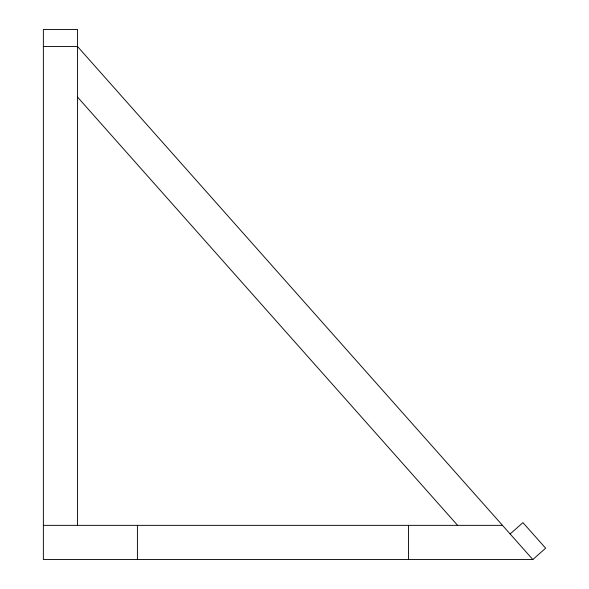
<?xml version="1.0" encoding="UTF-8"?>
<svg xmlns="http://www.w3.org/2000/svg" width="589" height="589" viewBox="0 0 589 589"><rect width="100%" height="100%" fill="white"/><g stroke="black" fill="none" stroke-linecap="round" stroke-linejoin="round"><path stroke-width="0.88" d="M510.148 533.973L522.936 522.62L545.635 548.197L532.846 559.55L43.365 559.55L43.365 29.45L77.564 29.45L77.564 525.351M43.365 46.553L77.564 46.553L532.846 559.55M43.365 525.351L502.498 525.351M77.564 97.126L457.609 525.351M408.449 525.351L408.449 559.55M137.414 525.351L137.414 559.55"/></g></svg>
